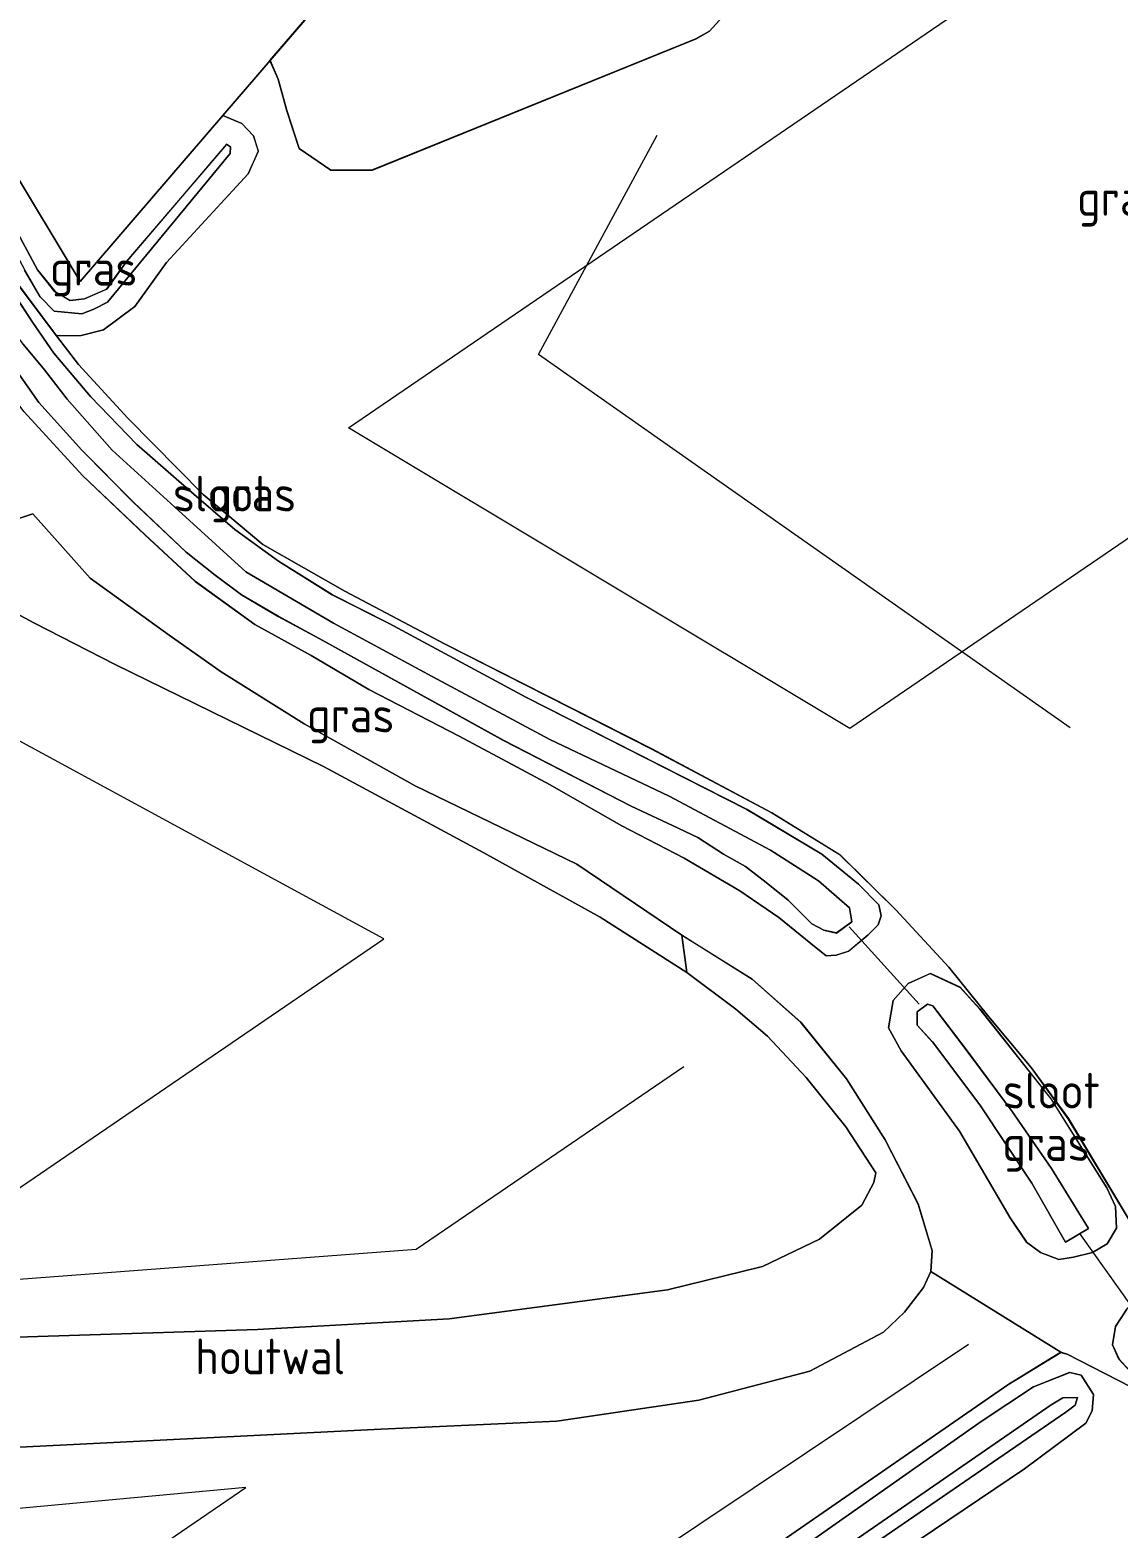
# Model space of a CAD drawing. Extents: x 253736 to 255979, y 477184 to 479215.
# Drawn here: x 254877.6 to 254953.8, y 478113.7 to 478218.6 of the extents above; entities that cross this region are included whole.
import ezdxf
from ezdxf.enums import TextEntityAlignment as Align

# ---------------------------------------------------------------- set-up
doc = ezdxf.new("R2010")
doc.units = 0
for name, color, linetype, lineweight in [('af-bs-doorgang', 8, 'Continuous', 18), ('af-bs-rasterhekwerk', 8, 'hekwerk', 18), ('bp-b5-bomenstruiken', 8, 'Continuous', 18), ('bp-b5-grasland', 8, 'Continuous', 18), ('bp-b5-houtwal', 8, 'houtwal', 18), ('bp-bs-bomenrij', 8, 'laanbep', 18), ('gw-bs-insteekwatergang', 8, 'Continuous', 18), ('gw-bs-kruinlijn', 8, 'Continuous', 18), ('gw-bs-teenlijn', 8, 'Continuous', 18), ('og-b5-grond_ingericht', 8, 'Continuous', 18), ('og-b5-water', 8, 'Continuous', 18), ('og-bs-hoogtelijn', 8, 'Continuous', 18), ('og-bs-terreinafscheiding', 8, 'Continuous', 18), ('wh-bs-duiker', 8, 'duiker', 18), ('wh-bs-waterlijn', 8, 'Continuous', 18)]:
    doc.layers.add(name, color=color, linetype=linetype, lineweight=lineweight)
doc.styles.add('rtw_iso', font='isocp.shx')
doc.linetypes.add('duiker', pattern='A,0,-2,[15,RTW.shx,S=1,R=0,X=0,Y=0],-2', length=4)
doc.linetypes.add('hekwerk', pattern='A,7,-1.5,[1,RTW.shx,S=0.75,R=0,X=0,Y=0],-1.5', length=10)
doc.linetypes.add('houtwal', pattern='A,8,-1,[1,RTW.shx,S=0.75,R=45,X=0,Y=0],-1,8,-1,[4,RTW.shx,S=0.75,R=0,X=0,Y=0],-1', length=20)
doc.linetypes.add('laanbep', pattern='A,20,-1,[4,RTW.shx,S=0.75,R=0,X=0,Y=0],-1', length=22)

# ---------------------------------------------------------------- blocks, each defined once
blk = doc.blocks.new('RW1 Buren totaal_ACAD_1_FMEBLOCK106')
at = {"layer": 'bp-b5-grasland'}
for points in [[(6.3, -9.52, 24.02), (4.97, -9.84, 23.93), (3.96, -10.02, 23.92), (2.66, -9.52, 23.91), (1.69, -8.79, 23.93), (0.53, -7.09, 23.94), (-3.01, -1.03, 23.89), (-7.08, 4.6, 23.81), (-7.98, 6.2, 23.87), (-7.65, 8.13, 23.89), (-6.59, 9.32, 23.88), (-5.05, 10.02, 23.83), (-2.95, 9.04, 23.81), (-1.57, 7.51, 23.81), (3.4, 1.24, 23.92), (7.3, -4.99, 23.95), (7.92, -6.29, 23.98), (7.98, -7.82, 24.03), (7.33, -8.92, 24.04)], [(6.02, -7.83, 22.22), (3.43, -3.64, 22.1), (0.67, 0.35, 22.09), (-2.6, 4.77, 22.09), (-4.87, 7.74, 22.09), (-5.25, 7.86, 22.09), (-5.97, 7.33, 22.09), (-5.96, 6.39, 22.09), (-4.91, 5.22, 22.09), (-1.59, 0.82, 22.09), (2.06, -4.66, 22.09), (4.42, -8.8, 22.09)]]:
    blk.add_polyline3d(points, close=True, dxfattribs=at)
blk = doc.blocks.new('dtbattr-r')
at = {"style": 'rtw_iso'}
blk.add_attdef('TAG', text='', height=2.5, dxfattribs=at).set_placement((0, 0), align=Align.MIDDLE_CENTER)
blk = doc.blocks.new('RW1 Buren totaal_ACAD_1_FMEBLOCK129')
at = {"layer": 'bp-b5-grasland'}
for points in [[(35.36, -28.89, 23.85), (34, -30.03, 23.85), (33.13, -30.3, 23.83), (32.42, -30.35, 23.75), (31.35, -29.5, 23.72), (29.12, -27.67, 23.67), (26.38, -25.81, 23.66), (22.49, -23.51, 23.51), (18.07, -21.23, 23.45), (13.1, -18.39, 23.43), (6.73, -14.98, 23.44), (0.39, -11.71, 23.48), (-3.63, -9.34, 23.42), (-7.59, -7.17, 23.31), (-11.75, -4.14, 23.25), (-15.27, -0.88, 23.24), (-19.64, 3.25, 23.2), (-23.76, 7.76, 23.2), (-27.62, 12.89, 23.12), (-31.27, 19.63, 23.12), (-33.57, 23.47, 23.12), (-34.54, 24.9, 23.11), (-35.68, 26.62, 23.12), (-36.28, 27.91, 23.12), (-36.19, 29.15, 23.12), (-35.38, 29.99, 23.09), (-33.71, 30.35, 23.11), (-32.4, 29.54, 23.18), (-30.17, 26.07, 23.2), (-27.55, 21.28, 23.27), (-25.1, 17, 23.28), (-23.15, 14.01, 23.28), (-21.66, 11.83, 23.28), (-19.09, 8.8, 23.28), (-15.85, 5.44, 23.31), (-12.18, 2.24, 23.32), (-8.99, -0.51, 23.34), (-5.93, -2.72, 23.33), (-2.16, -5.09, 23.32), (1.82, -7.08, 23.29), (11.4, -12.25, 23.33), (26.88, -20.12, 23.47), (32.12, -23.24, 23.51), (34.68, -25.33, 23.56), (36.11, -26.79, 23.68), (36.28, -27.55, 23.7), (36.07, -28.19, 23.82)], [(34.21, -27.98, 22.12), (34.05, -27, 22.11), (31.89, -25.1, 22.11), (28.52, -22.97, 22.1), (21.42, -19.18, 22.06), (13.08, -15.21, 22.04), (4.83, -10.8, 22.03), (-2.08, -7.07, 22.02), (-8.22, -3.48, 22), (-13.47, 1.32, 22.03), (-17.57, 5.04, 22.03), (-20.73, 8.61, 22.05), (-22.32, 10.66, 22.05), (-23.81, 12.46, 22.05), (-26.29, 15.89, 22.05), (-28.07, 18.55, 22.05), (-29.93, 22.72, 22.05), (-31.82, 26.81, 22.06), (-34.84, 28.75, 22.05), (-35.33, 27.68, 22.05), (-34.32, 26.75, 22.06), (-33.28, 25.29, 22.06), (-31.92, 22.97, 22.06), (-29, 17.65, 22.04), (-26.02, 13.08, 22.01), (-22.7, 8.37, 22.01), (-19.71, 5.04, 22.02), (-16.09, 1.4, 22.03), (-12.4, -2.09, 22.02), (-10.36, -3.71, 22.01), (-8.53, -5.08, 22), (-5.95, -6.59, 21.98), (-3.07, -8.14, 21.97), (9.84, -15.28, 21.97), (18.76, -19.88, 21.97), (21.67, -21.23, 22.01), (23.43, -22.07, 22.01), (25.23, -23.25, 22.03), (26.77, -24.1, 22.05), (28.23, -25.22, 22.07), (29.76, -26.46, 22.06), (31.42, -28.12, 22.06), (32.26, -28.56, 22.06), (33.14, -28.76, 22.06)]]:
    blk.add_polyline3d(points, close=True, dxfattribs=at)
blk = doc.blocks.new('RW1 Buren totaal_ACAD_1_FMEBLOCK154')
at = {"layer": 'bp-b5-bomenstruiken'}
for points in [[(67.65, -40.63, 23.85), (64.53, -42.87, 23.67), (67.66, -47.19, 23.73), (65.86, -46.21, 23.59), (64.3, -45.86, 23.67), (62.39, -45.92, 23.69), (61.78, -46.18, 23.54), (60.32, -47.01, 23.49), (45.28, -26.34, 23.6), (26.74, -0.75, 23.59), (6.11, 28.78, 23.56), (-1.08, 39.26, 23.39), (-9.19, 40.3, 23.39), (-15.49, 27.47, 23.49), (-21.31, 12.59, 23.43), (-34, -10.29, 23.15), (-36.88, -13.5, 23.19), (-37.83, -14.02, 23.21), (-60.49, -23.21, 23.4), (-63.39, -23.22, 23.32), (-65.61, -21.71, 23.32), (-66.49, -19.06, 23.35), (-67.09, -16.85, 23.46), (-67.66, -15.55, 23.47), (-40.03, 16.58, 23.69), (-46.74, 26.58, 23.74), (-38.01, 31.05, 23.68), (-38.58, 29.4, 23.8), (-38.55, 28.13, 23.83), (-37.53, 26.84, 23.89), (-35.21, 26.67, 23.91), (-34.02, 27.14, 23.93), (-32.63, 28.18, 24.01), (-26.02, 33.02, 23.94), (-18.6, 37.93, 23.83), (-12.95, 41.39, 23.69), (-9.84, 42.53, 23.69), (-5.95, 42.52, 23.69), (2.26, 41.89, 23.7), (4.77, 42.98, 23.69), (5.73, 44.09, 23.68), (6.06, 45.19, 23.68), (5.74, 46.19, 23.69), (5.55, 47.19, 23.67), (18.77, 28.59, 23.57), (18.93, 26.94, 23.57), (20.33, 26.33, 23.57), (33.57, 7.48, 23.67), (33.48, 6.08, 23.68), (34.9, 5.64, 23.68), (47.98, -12.74, 23.84), (48.11, -14.15, 23.84), (49.27, -14.6, 23.84), (62.5, -33.31, 23.83), (62.41, -34.93, 23.82), (63.88, -35.12, 23.82)], [(-34.32, 5.08, 23.34), (-38.54, 2.42, 23.34), (-35.53, -2.11, 23.34), (-31.33, 0.55, 23.34)]]:
    blk.add_polyline3d(points, close=True, dxfattribs=at)
blk = doc.blocks.new('RW1 Buren totaal_ACAD_1_FMEBLOCK158')
at = {"layer": 'bp-b5-grasland'}
for points in [[(22.78, 23.55, 23.99), (21.89, 23.44, 23.99), (19.49, 24.13, 24.04), (15.36, 22.08, 24.08), (10.79, 19.33, 24.17), (7.2, 17.4, 24.17), (6.11, 16.28, 24.19), (11, 10.07, 24.14), (18.18, 14.65, 24.01), (23.67, 16.81, 23.92), (26.17, 16.4, 23.9), (27.31, 14.02, 23.85), (28.77, 11.66, 23.74), (27.59, 8.64, 23.7), (21.65, 4.41, 23.68), (17.46, 1.37, 23.79), (14.52, 0.2, 23.87), (11.44, 2.81, 23.83), (10.28, 5.12, 23.98), (-23.47, -20.04, 23.67), (-15.72, -28.87, 23.66), (-5.45, -45.94, 23.67), (4.54, -34.31, 23.67), (5.88, -34.88, 23.41), (6.7, -35.74, 23.39), (7.03, -36.82, 23.37), (6.32, -38.4, 23.35), (0.6, -44.61, 23.31), (-1.61, -47.69, 23.24), (-3.82, -49.33, 23.22), (-5.37, -49.71, 23.23), (-7.1, -49.74, 23.34), (-10.27, -45.51, 23.4), (-12.97, -40.92, 23.42), (-15.41, -36.63, 23.41), (-17.44, -33.06, 23.32), (-28.77, -19.53, 23.51), (6.81, 7.03, 23.9), (-14.01, 41.47, 24.24), (-1.88, 49.74, 26.7), (-3.48, 46.49, 26.71), (-3.47, 42.61, 26.85), (-2.66, 38.05, 26.71), (-1.66, 32.42, 26.04), (-0.37, 29.21, 25.94), (2.53, 22.84, 25.94), (3.86, 20.27, 25.76), (5.51, 19.48, 25.6), (11.49, 22.2, 25.63), (18.98, 26.34, 25.11)], [(10.87, 7.24, 24.66), (11.34, 8.64, 24.67), (10.13, 8.94, 24.67), (4.52, 16.68, 24.73), (2.58, 18.07, 24.77), (5.65, 11.51, 24.81), (7.74, 8.57, 24.8), (7.65, 7.26, 24.81), (6.83, 6.2, 24.81), (-17.84, -12.87, 24.46), (-25.35, -18.68, 24.32), (-26.44, -20.24, 24.23), (-19.88, -27.59, 24.14), (-18.09, -29.73, 24.16), (-16.24, -32.29, 24.18), (-12.61, -39.04, 24.17), (-9.33, -45.15, 24.09), (-8.24, -47, 24.08), (-7.26, -48.01, 24.04), (-5.34, -48.21, 24.08), (-4.48, -47.87, 24.13), (-3.53, -47.38, 24.19), (5.05, -36.97, 24.32), (5.09, -36.51, 24.33), (4.81, -36.33, 24.34), (-2.17, -44.51, 24.25), (-3.59, -46.47, 24.21), (-5.14, -47.14, 24.2), (-6.16, -47.27, 24.14), (-7.21, -46.65, 24.13), (-8.44, -45.12, 24.14), (-16.74, -29.67, 24.14), (-24.97, -20.27, 24.33), (-24.23, -18.71, 24.36), (7.56, 5.32, 24.82), (10.04, 7.17, 24.76)], [(23.06, 14.46, 25.59), (18.87, 12.05, 25.68), (15.92, 9.71, 25.73), (13.71, 7.64, 25.8), (13.65, 6.16, 25.84), (15.58, 4.34, 25.84), (18.54, 6.5, 25.76), (24.47, 10.29, 25.54), (25.82, 11.56, 25.6), (25.44, 13.47, 25.63), (24.16, 14.64, 25.59)]]:
    blk.add_polyline3d(points, close=True, dxfattribs=at)
blk = doc.blocks.new('RW1 Buren totaal_ACAD_1_FMEBLOCK163')
at = {"layer": 'bp-b5-grasland'}
blk.add_polyline3d([(-4.6, -38.48, 24.02), (-33, -57.19, 24.02), (-58.74, -75.01, 24), (-82.77, -91.53, 23.99), (-90.63, -96.91, 24), (-91.27, -96.91, 24), (-91.72, -97, 24), (-92.48, -96.54, 24.02), (-93.66, -95.26, 24.08), (-94.1, -94.26, 24.06), (-93.9, -92.98, 24.04), (-93.1, -91.75, 23.97), (-92.13, -90.84, 23.88), (-91, -90.03, 23.85), (-76.41, -80.51, 23.6), (-48.54, -61.62, 23.43), (-24.8, -45.64, 23.49), (0.28, -29.65, 23.53)], dxfattribs=at)
blk = doc.blocks.new('RW1 Buren totaal_ACAD_1_FMEBLOCK164')
at = {"layer": 'bp-b5-grasland'}
for points in [[(-122.99, -19.43, 23.4), (-119.82, -23.67, 23.34), (-118.29, -25.68, 23.27), (-114.84, -29.42, 23.26), (-109.55, -34.78, 23.32), (-105.37, -38.27, 23.35), (-99.64, -41.55, 23.33), (-92.66, -45.22, 23.29), (-78.19, -52.57, 23.38), (-69.74, -57.05, 23.56), (-64.96, -60, 23.6), (-61.06, -63.85, 23.73), (-57.35, -67.86, 23.82), (-54.54, -71.34, 23.83), (-51.57, -74.9, 23.91), (-48.97, -78.47, 23.97), (-44.15, -86.49, 24.06), (-22.27, -71.73, 23.64), (30.44, -36.04, 23.73), (27.31, -31.71, 23.67), (30.43, -29.47, 23.85), (31.38, -29.38, 23.86), (50.88, -16.22, 23.87)], [(56.21, -32.12, 24.15), (33.76, -46.17, 24.16), (8.75, -62.59, 24.02), (-18.86, -81.58, 24.06), (-42.81, -98.15, 24.18), (-49.06, -94.95, 24.19), (-49.5, -94.83, 24.18), (-58.59, -89.17, 23.96), (-58.51, -87.71, 23.96), (-59.48, -84.45, 23.97), (-61.79, -79.95, 23.97), (-64.51, -75.69, 23.99), (-67.71, -71.73, 23.98), (-71.1, -68.7, 23.93), (-75, -66.27, 23.89), (-76.03, -65.63, 23.86), (-83.4, -60.65, 23.82), (-94.7, -55.17, 23.73), (-102.48, -50.84, 23.69), (-108.29, -47.2, 23.58), (-111.93, -44.63, 23.56), (-117.46, -40.63, 23.38), (-121.49, -36.12, 23.37), (-123.39, -36.77, 23.58)], [(48.52, -29.7, 23.53), (23.43, -45.68, 23.49), (-0.31, -61.66, 23.43), (-28.18, -80.56, 23.6), (-42.77, -90.08, 23.85), (-43.9, -90.88, 23.88), (-44.87, -91.8, 23.97), (-45.67, -93.03, 24.04), (-45.87, -94.31, 24.06), (-45.42, -95.3, 24.08), (-44.24, -96.59, 24.02), (-43.49, -97.05, 24), (-43.04, -96.95, 24), (-42.4, -96.96, 24), (-34.54, -91.58, 23.99), (-10.51, -75.06, 24), (15.23, -57.23, 24.02), (43.63, -38.53, 24.02)], [(-122.11, -28.96, 23.2), (-117.99, -33.46, 23.2), (-113.63, -37.6, 23.24), (-110.11, -40.86, 23.25), (-105.94, -43.88, 23.31), (-101.98, -46.05, 23.42), (-97.96, -48.42, 23.48), (-91.63, -51.69, 23.44), (-85.25, -55.1, 23.43), (-80.28, -57.94, 23.45), (-75.87, -60.23, 23.51), (-71.97, -62.52, 23.66), (-69.24, -64.39, 23.67), (-67.01, -66.21, 23.72), (-65.94, -67.06, 23.75), (-65.23, -67.02, 23.83), (-64.36, -66.75, 23.85), (-63, -65.6, 23.85), (-62.28, -64.9, 23.82), (-62.08, -64.27, 23.7), (-62.24, -63.5, 23.68), (-63.67, -62.05, 23.56), (-66.23, -59.95, 23.51), (-71.47, -56.84, 23.47), (-86.96, -48.96, 23.33), (-96.54, -43.8, 23.29), (-100.51, -41.8, 23.32), (-104.28, -39.43, 23.33), (-107.34, -37.22, 23.34), (-110.54, -34.48, 23.32), (-114.2, -31.27, 23.31), (-117.45, -27.92, 23.28), (-120.01, -24.88, 23.28), (-121.5, -22.71, 23.28), (-123.46, -19.72, 23.28)]]:
    blk.add_polyline3d(points, dxfattribs=at)
blk.add_polyline3d([(-47.29, -87.84, 24.02), (-46.25, -87.24, 24.04), (-45.6, -86.14, 24.03), (-45.66, -84.61, 23.98), (-46.28, -83.31, 23.95), (-50.18, -77.08, 23.92), (-55.16, -70.81, 23.81), (-56.54, -69.28, 23.81), (-58.63, -68.3, 23.83), (-60.18, -69, 23.88), (-61.24, -70.19, 23.89), (-61.57, -72.12, 23.87), (-60.67, -73.72, 23.81), (-56.6, -79.35, 23.89), (-53.06, -85.41, 23.94), (-51.89, -87.11, 23.93), (-50.92, -87.84, 23.91), (-49.63, -88.34, 23.92), (-48.62, -88.16, 23.93)], close=True, dxfattribs=at)
blk = doc.blocks.new('RW1 Buren totaal_ACAD_1_FMEBLOCK187')
at = {"layer": 'bp-b5-grasland'}
for points in [[(-119.67, -136.76, 24), (-79.63, -109.77, 24.05), (-75.34, -106.58, 24.06), (-74.9, -105.71, 24.06), (-74.81, -104.56, 24.07), (-75.67, -103.22, 24.15), (-76.47, -103.03, 24.15), (-79, -104.04, 24.11), (-82.67, -106.46, 24.07), (-108.26, -124.45, 23.99)], [(-116.49, -128.55, 24.13), (-80.81, -103.9, 24.09), (-77.09, -101.62, 24.18), (-76.65, -101.74, 24.19), (-70.4, -104.94, 24.18), (-46.45, -88.36, 24.06), (-18.84, -69.38, 24.02), (6.16, -52.95, 24.16), (28.62, -38.91, 24.15)]]:
    blk.add_polyline3d(points, dxfattribs=at)
blk = doc.blocks.new('Deel_d28hz')
at = {"layer": 'af-bs-doorgang'}
blk.add_polyline3d([(254941.916, 478152.943, 23.821), (254938.202, 478156.955, 23.731)], dxfattribs=at)
at = {"layer": 'af-bs-rasterhekwerk'}
for points in [[(254950.206, 478125.858, 24.193), (254956.451, 478122.659, 24.178), (254980.403, 478139.231, 24.064), (255008.017, 478158.218, 24.022), (255033.018, 478174.641, 24.163), (255055.477, 478188.681, 24.154), (255085.249, 478207.954, 24.238), (255140.903, 478244.268, 24.376), (255142.363, 478246.976, 24.424), (255141.908, 478252.974, 24.712), (255128.593, 478270.682, 24.919), (255123.934, 478276.183, 24.913), (255096.096, 478308.116, 24.838), (255089.75, 478317.925, 24.895), (255086.247, 478318.953, 24.886), (255081.714, 478315.117, 24.511), (255078.569, 478314.619, 24.457), (255062.466, 478331.506, 24.367), (255058.675, 478336.024, 24.433), (255045.958, 478352.932, 24.436), (255029.876, 478374.598, 24.535), (255032.83, 478376.709, 24.613), (255023.719, 478388.803, 24.763)], [(254922.013, 478248.542, 23.692), (254894.39, 478216.415, 23.47), (254891.083, 478212.569, 23.665), (254881.087, 478200.944, 23.665), (254870.824, 478218.01, 23.662), (254863.065, 478226.839, 23.671), (254896.817, 478252.006, 23.983)], [(254938.202, 478156.955, 23.731), (254934.298, 478160.809, 23.596), (254929.523, 478163.757, 23.563), (254921.074, 478168.239, 23.383), (254906.602, 478175.584, 23.293), (254899.623, 478179.26, 23.335), (254893.89, 478182.541, 23.35), (254889.712, 478186.024, 23.317), (254884.421, 478191.385, 23.263), (254880.975, 478195.128, 23.275), (254879.439, 478197.138, 23.341), (254876.272, 478201.376, 23.401), (254873.565, 478205.958, 23.422), (254871.129, 478210.248, 23.407), (254869.103, 478213.822, 23.317)], [(254941.916, 478152.943, 23.821), (254944.725, 478149.467, 23.83), (254947.691, 478145.907, 23.905), (254950.291, 478142.334, 23.974), (254955.117, 478134.321, 24.055), (254976.991, 478149.081, 23.638), (255029.702, 478184.771, 23.725)], [(254937.347, 478127.384, 23.962), (254938.814, 478128.779, 23.962), (254940.153, 478130.505, 23.965), (254940.671, 478131.636, 23.962)], [(254841.484, 478116.288, 23.914), (254865.619, 478118.775, 24.022), (254902.15, 478120.602, 23.923), (254914.471, 478121.161, 23.911), (254924.405, 478122.635, 23.899), (254932.179, 478124.663, 23.884), (254937.347, 478127.384, 23.962)], [(254910.37, 478099.043, 24.133), (254946.049, 478123.698, 24.088), (254949.766, 478125.98, 24.178), (254950.206, 478125.858, 24.193)]]:
    blk.add_polyline3d(points, dxfattribs=at)
at = {"layer": 'bp-b5-grasland'}
for points in [[(254955.117, 478134.321, 24.055), (254950.291, 478142.334, 23.974), (254947.691, 478145.907, 23.905), (254944.725, 478149.467, 23.83), (254941.916, 478152.943, 23.821), (254938.202, 478156.955, 23.731), (254934.298, 478160.809, 23.596), (254929.523, 478163.757, 23.563), (254921.074, 478168.239, 23.383), (254906.602, 478175.584, 23.293), (254899.623, 478179.26, 23.335), (254893.89, 478182.541, 23.35), (254889.712, 478186.024, 23.317), (254884.421, 478191.385, 23.263), (254880.975, 478195.128, 23.275), (254879.439, 478197.138, 23.341), (254881.173, 478197.169, 23.233), (254882.722, 478197.55, 23.218), (254884.931, 478199.192, 23.236), (254887.136, 478202.269, 23.314), (254892.858, 478208.481, 23.347), (254893.572, 478210.06, 23.371), (254893.235, 478211.145, 23.386), (254892.42, 478212.002, 23.41), (254891.083, 478212.569, 23.665), (254894.39, 478216.415, 23.47), (254894.96, 478215.115, 23.458), (254895.56, 478212.906, 23.347), (254896.44, 478210.248, 23.323), (254898.654, 478208.738, 23.32), (254901.558, 478208.749, 23.404), (254924.22, 478217.94, 23.206), (254925.17, 478218.463, 23.191), (254928.048, 478221.675, 23.152)], [(254869.794, 478217.213, 24.142), (254878.101, 478201.759, 24.139), (254879.331, 478200.234, 24.13), (254880.382, 478199.615, 24.139), (254881.398, 478199.742, 24.205), (254882.947, 478200.416, 24.211), (254884.364, 478202.376, 24.25), (254891.354, 478210.547, 24.337), (254891.632, 478210.369, 24.334), (254891.593, 478209.913, 24.322), (254883.012, 478199.499, 24.187), (254882.06, 478199.01, 24.13), (254881.202, 478198.675, 24.085), (254879.28, 478198.87, 24.037), (254878.3, 478199.882, 24.076), (254877.204, 478201.735, 24.094)]]:
    blk.add_polyline3d(points, dxfattribs=at)
for points in [[(254923.229, 478155.176, 23.86), (254923.574, 478152.578, 25.144), (254917.505, 478156.447, 25.003), (254909.351, 478160.949, 24.793), (254898.144, 478167.001, 24.613), (254883.538, 478174.129, 24.421), (254877.841, 478177.05, 24.295), (254875.294, 478178.398, 24.178), (254873.979, 478180.276, 24.133), (254873.998, 478181.983, 23.941), (254874.558, 478183.121, 23.77), (254875.87, 478184.04, 23.581), (254877.771, 478184.687, 23.368), (254881.802, 478180.174, 23.38), (254887.334, 478176.177, 23.557), (254890.969, 478173.608, 23.578), (254896.781, 478169.966, 23.686), (254904.559, 478165.636, 23.731), (254915.864, 478160.153, 23.821)], [(254873.956, 478068.723, 23.71), (254873.423, 478069.503, 22.789), (254910.051, 478094.288, 22.789), (254950.107, 478121.779, 22.861), (254950.778, 478122.281, 22.861), (254950.933, 478122.807, 22.861), (254949.895, 478122.799, 22.861), (254949.091, 478122.29, 22.861), (254912.369, 478096.961, 22.861), (254872.906, 478070.261, 22.789), (254872.164, 478071.348, 23.812), (254880.004, 478077.029, 24.061), (254918.598, 478103.15, 23.989), (254944.187, 478121.135, 24.073), (254947.854, 478123.557, 24.112), (254950.389, 478124.569, 24.148), (254951.181, 478124.38, 24.145), (254952.048, 478123.033, 24.07), (254951.954, 478121.889, 24.061), (254951.515, 478121.014, 24.058), (254947.225, 478117.827, 24.052), (254907.184, 478090.833, 24.004)]]:
    blk.add_polyline3d(points, close=True, dxfattribs=at)
at = {"layer": 'bp-b5-houtwal'}
blk.add_polyline3d([(254874.442, 478126.963, 25.39), (254893.517, 478127.573, 25.372), (254906.926, 478128.31, 25.159), (254922.233, 478130.358, 25.24), (254928.868, 478131.979, 25.147), (254932.878, 478133.895, 24.991), (254935.837, 478136.275, 24.949), (254936.676, 478137.855, 24.859), (254936.821, 478138.544, 24.865), (254934.721, 478141.756, 25.042), (254931.922, 478145.218, 25.096), (254929.226, 478148.103, 25.156), (254927.014, 478150.004, 25.192), (254923.574, 478152.578, 25.144), (254923.229, 478155.176, 23.86), (254924.262, 478154.541, 23.887), (254928.159, 478152.105, 23.929), (254931.548, 478149.079, 23.983), (254934.755, 478145.119, 23.986), (254937.476, 478140.86, 23.968), (254939.783, 478136.361, 23.968), (254940.752, 478133.092, 23.962), (254940.671, 478131.636, 23.962), (254940.153, 478130.505, 23.965), (254938.814, 478128.779, 23.962), (254937.347, 478127.384, 23.962), (254932.179, 478124.663, 23.884), (254924.405, 478122.635, 23.899), (254914.471, 478121.161, 23.911), (254902.15, 478120.602, 23.923), (254865.619, 478118.775, 24.022)], dxfattribs=at)
at = {"layer": 'bp-bs-bomenrij'}
blk.add_polyline3d([(254950.417, 478169.708, 23.71), (254913.181, 478195.839, 23.362), (254921.492, 478211.189, 23.212)], dxfattribs=at)
at = {"layer": 'gw-bs-insteekwatergang'}
for points in [[(255047.78, 478191.109, 23.527), (255022.692, 478175.122, 23.485), (254998.951, 478159.142, 23.434), (254971.081, 478140.246, 23.596), (254956.493, 478130.728, 23.851), (254955.362, 478129.922, 23.878), (254954.396, 478129.011, 23.974), (254953.598, 478127.775, 24.037), (254953.396, 478126.499, 24.064), (254953.838, 478125.503, 24.082), (254955.019, 478124.218, 24.016), (254955.778, 478123.755, 24.001), (254956.224, 478123.852, 24.001), (254956.863, 478123.847, 24.004)], [(254936.266, 478155.207, 23.854), (254936.983, 478155.903, 23.818), (254937.186, 478156.539, 23.704), (254937.023, 478157.303, 23.677), (254935.594, 478158.761, 23.563), (254933.034, 478160.853, 23.515), (254927.794, 478163.97, 23.467), (254912.305, 478171.842, 23.329), (254902.725, 478177.01, 23.29), (254898.749, 478179.006, 23.323), (254894.982, 478181.374, 23.332), (254891.922, 478183.583, 23.338), (254888.725, 478186.329, 23.317), (254885.059, 478189.533, 23.314), (254881.816, 478192.891, 23.284), (254879.248, 478195.926, 23.281), (254877.761, 478198.1, 23.281), (254875.808, 478201.089, 23.278)], [(254877.151, 478191.849, 23.197), (254881.271, 478187.342, 23.2), (254885.637, 478183.211, 23.239), (254889.156, 478179.947, 23.248), (254893.322, 478176.925, 23.314), (254897.28, 478174.752, 23.425), (254901.304, 478172.385, 23.479), (254907.636, 478169.112, 23.443), (254914.014, 478165.707, 23.434), (254918.983, 478162.866, 23.452), (254923.396, 478160.579, 23.512), (254927.294, 478158.282, 23.656), (254930.026, 478156.421, 23.671), (254932.255, 478154.594, 23.716), (254933.325, 478153.744, 23.746), (254934.037, 478153.79, 23.827), (254934.906, 478154.061, 23.854), (254936.266, 478155.207, 23.854)], [(254951.973, 478132.967, 24.016), (254953.012, 478133.562, 24.037), (254953.66, 478134.662, 24.034), (254953.601, 478136.201, 23.983), (254952.982, 478137.501, 23.947), (254949.079, 478143.725, 23.917), (254944.103, 478149.998, 23.809), (254942.725, 478151.53, 23.809), (254940.628, 478152.506, 23.827), (254939.086, 478151.802, 23.881), (254938.023, 478150.613, 23.887), (254937.694, 478148.684, 23.866), (254938.594, 478147.083, 23.812), (254942.663, 478141.455, 23.893), (254946.207, 478135.393, 23.941), (254947.369, 478133.701, 23.926), (254948.34, 478132.962, 23.914), (254949.635, 478132.466, 23.92), (254950.644, 478132.647, 23.932), (254951.973, 478132.967, 24.016)], [(254873.956, 478068.723, 23.71), (254907.184, 478090.833, 24.004), (254947.225, 478117.827, 24.052), (254951.515, 478121.014, 24.058), (254951.954, 478121.889, 24.061), (254952.048, 478123.033, 24.07), (254951.181, 478124.38, 24.145), (254950.389, 478124.569, 24.148), (254947.854, 478123.557, 24.112), (254944.187, 478121.135, 24.073), (254918.598, 478103.15, 23.989), (254880.004, 478077.029, 24.061), (254872.164, 478071.348, 23.812)]]:
    blk.add_polyline3d(points, dxfattribs=at)
at = {"layer": 'gw-bs-kruinlijn'}
for points in [[(254869.794, 478217.213, 24.142), (254878.101, 478201.759, 24.139), (254879.331, 478200.234, 24.13), (254880.382, 478199.615, 24.139), (254881.398, 478199.742, 24.205), (254882.947, 478200.416, 24.211), (254884.364, 478202.376, 24.25), (254891.354, 478210.547, 24.337), (254891.632, 478210.369, 24.334), (254891.593, 478209.913, 24.322), (254883.012, 478199.499, 24.187), (254882.06, 478199.01, 24.13), (254881.202, 478198.675, 24.085), (254879.28, 478198.87, 24.037), (254878.3, 478199.882, 24.076), (254877.204, 478201.735, 24.094)], [(254877.771, 478184.687, 23.368), (254875.87, 478184.04, 23.581)], [(254875.294, 478178.398, 24.178), (254877.841, 478177.05, 24.295), (254883.538, 478174.129, 24.421), (254898.144, 478167.001, 24.613), (254909.351, 478160.949, 24.793), (254917.505, 478156.447, 25.003), (254923.574, 478152.578, 25.144), (254927.014, 478150.004, 25.192), (254929.226, 478148.103, 25.156), (254931.922, 478145.218, 25.096), (254934.721, 478141.756, 25.042), (254936.821, 478138.544, 24.865), (254936.676, 478137.855, 24.859), (254935.837, 478136.275, 24.949), (254932.878, 478133.895, 24.991), (254928.868, 478131.979, 25.147), (254922.233, 478130.358, 25.24), (254906.926, 478128.31, 25.159), (254893.517, 478127.573, 25.372), (254874.442, 478126.963, 25.39)]]:
    blk.add_polyline3d(points, dxfattribs=at)
at = {"layer": 'gw-bs-teenlijn'}
for points in [[(254879.439, 478197.138, 23.341), (254881.173, 478197.169, 23.233), (254882.722, 478197.55, 23.218), (254884.931, 478199.192, 23.236), (254887.136, 478202.269, 23.314), (254892.858, 478208.481, 23.347), (254893.572, 478210.06, 23.371), (254893.235, 478211.145, 23.386), (254892.42, 478212.002, 23.41), (254891.083, 478212.569, 23.665)], [(254923.229, 478155.176, 23.86), (254915.864, 478160.153, 23.821), (254904.559, 478165.636, 23.731), (254896.781, 478169.966, 23.686), (254890.969, 478173.608, 23.578), (254887.334, 478176.177, 23.557), (254881.802, 478180.174, 23.38), (254877.771, 478184.687, 23.368)]]:
    blk.add_polyline3d(points, dxfattribs=at)
at = {"layer": 'og-b5-grond_ingericht'}
for points in [[(254922.013, 478248.542, 23.692), (254894.39, 478216.415, 23.47), (254891.083, 478212.569, 23.665), (254881.087, 478200.944, 23.665), (254870.824, 478218.01, 23.662), (254863.065, 478226.839, 23.671), (254896.817, 478252.006, 23.983), (254897.974, 478249.696, 23.827), (254901.063, 478247.086, 23.869), (254903.997, 478248.251, 23.791), (254908.19, 478251.287, 23.677), (254914.13, 478255.521, 23.704), (254915.305, 478258.546, 23.74)], [(254949.766, 478125.98, 24.178), (254946.049, 478123.698, 24.088), (254910.37, 478099.043, 24.133), (254879.638, 478092.452, 24.166), (254860.155, 478088.939, 24.265), (254841.484, 478116.288, 23.914), (254865.619, 478118.775, 24.022), (254902.15, 478120.602, 23.923), (254914.471, 478121.161, 23.911), (254924.405, 478122.635, 23.899), (254932.179, 478124.663, 23.884), (254937.347, 478127.384, 23.962), (254938.814, 478128.779, 23.962), (254940.153, 478130.505, 23.965), (254940.671, 478131.636, 23.962)]]:
    blk.add_polyline3d(points, close=True, dxfattribs=at)
blk.add_polyline3d([(254875.294, 478178.398, 24.178), (254877.841, 478177.05, 24.295), (254883.538, 478174.129, 24.421), (254898.144, 478167.001, 24.613), (254909.351, 478160.949, 24.793), (254917.505, 478156.447, 25.003), (254923.574, 478152.578, 25.144), (254927.014, 478150.004, 25.192), (254929.226, 478148.103, 25.156), (254931.922, 478145.218, 25.096), (254934.721, 478141.756, 25.042), (254936.821, 478138.544, 24.865), (254936.676, 478137.855, 24.859), (254935.837, 478136.275, 24.949), (254932.878, 478133.895, 24.991), (254928.868, 478131.979, 25.147), (254922.233, 478130.358, 25.24), (254906.926, 478128.31, 25.159), (254893.517, 478127.573, 25.372), (254874.442, 478126.963, 25.39)], dxfattribs=at)
at = {"layer": 'og-b5-water'}
blk.add_polyline3d([(254877.099, 478196.555, 22.048), (254878.592, 478194.756, 22.051), (254880.177, 478192.703, 22.051), (254883.335, 478189.136, 22.033), (254887.436, 478185.408, 22.027), (254892.685, 478180.612, 22.003), (254898.828, 478177.027, 22.024), (254905.738, 478173.289, 22.027), (254913.989, 478168.881, 22.036), (254922.33, 478164.917, 22.063), (254929.426, 478161.122, 22.102), (254932.797, 478158.988, 22.108), (254934.958, 478157.093, 22.111), (254935.12, 478156.117, 22.123), (254934.053, 478155.336, 22.057), (254933.174, 478155.535, 22.06), (254932.334, 478155.973, 22.06), (254930.67, 478157.63, 22.063), (254929.143, 478158.876, 22.069), (254927.675, 478159.992, 22.051), (254926.138, 478160.843, 22.03), (254924.341, 478162.017, 22.006), (254922.583, 478162.866, 22.009), (254919.674, 478164.212, 21.973), (254910.751, 478168.808, 21.967), (254897.837, 478175.955, 21.967), (254894.956, 478177.505, 21.982), (254892.38, 478179.015, 21.997), (254890.553, 478180.387, 22.009), (254888.512, 478182.002, 22.021), (254884.815, 478185.493, 22.03), (254881.203, 478189.135, 22.021), (254878.208, 478192.463, 22.006), (254874.89, 478197.169, 22.009)], dxfattribs=at)
for points in [[(254951.695, 478134.653, 22.222), (254950.093, 478133.683, 22.087), (254947.741, 478137.828, 22.087), (254944.09, 478143.304, 22.087), (254940.769, 478147.707, 22.087), (254939.713, 478148.874, 22.087), (254939.704, 478149.814, 22.087), (254940.429, 478150.344, 22.087), (254940.81, 478150.23, 22.087), (254943.074, 478147.261, 22.087), (254946.348, 478142.837, 22.093), (254949.105, 478138.842, 22.096)], [(254873.423, 478069.503, 22.789), (254872.906, 478070.261, 22.789), (254912.369, 478096.961, 22.861), (254949.091, 478122.29, 22.861), (254949.895, 478122.799, 22.861), (254950.933, 478122.807, 22.861), (254950.778, 478122.281, 22.861), (254950.107, 478121.779, 22.861), (254910.051, 478094.288, 22.789)]]:
    blk.add_polyline3d(points, close=True, dxfattribs=at)
at = {"layer": 'og-bs-hoogtelijn'}
for points in [[(254972.655, 478163.687, 23.2), (255009.12, 478188.601, 23.23), (254994.378, 478210.193, 23.422), (254935.002, 478169.656, 23.506), (254899.874, 478190.709, 23.29), (254945.19, 478221.647, 23.167), (254971.193, 478239.4, 23.323), (254959.589, 478256.397, 23.311), (254949.183, 478249.292, 23.275)], [(254923.368, 478145.971, 25.282), (254904.627, 478133.177, 25.165), (254866.268, 478130.282, 25.363), (254902.354, 478154.915, 25.066), (254871.634, 478171.592, 24.463), (254834.891, 478146.507, 25.393), (254816.8, 478173.005, 24.451), (254825.471, 478178.925, 24.316), (254837.612, 478187.214, 23.374), (254856.69, 478200.239, 23.08), (254817.966, 478214.551, 23.191), (254795.419, 478199.158, 23.26), (254780.263, 478221.358, 23.371), (254800.361, 478234.378, 23.32)], [(254943.301, 478126.514, 24.007), (254909.329, 478103.814, 24.061), (254861.501, 478095.199, 24.169), (254892.702, 478116.504, 23.95), (254851.576, 478112.718, 24.112)]]:
    blk.add_polyline3d(points, dxfattribs=at)
at = {"layer": 'og-bs-terreinafscheiding'}
for points in [[(254894.39, 478216.415, 23.47), (254894.96, 478215.115, 23.458), (254895.56, 478212.906, 23.347), (254896.44, 478210.248, 23.323), (254898.654, 478208.738, 23.32), (254901.558, 478208.749, 23.404), (254924.22, 478217.94, 23.206), (254925.17, 478218.463, 23.191), (254928.048, 478221.675, 23.152), (254940.737, 478244.551, 23.431), (254946.561, 478259.434, 23.485), (254952.852, 478272.264, 23.389)], [(254923.574, 478152.578, 25.144), (254923.229, 478155.176, 23.86), (254924.262, 478154.541, 23.887), (254928.159, 478152.105, 23.929), (254931.548, 478149.079, 23.983), (254934.755, 478145.119, 23.986), (254937.476, 478140.86, 23.968), (254939.783, 478136.361, 23.968), (254940.752, 478133.092, 23.962), (254940.671, 478131.636, 23.962)], [(254949.766, 478125.98, 24.178), (254940.671, 478131.636, 23.962)]]:
    blk.add_polyline3d(points, dxfattribs=at)
at = {"layer": 'wh-bs-duiker'}
for points in [[(254939.84, 478150.354, 23.041), (254934.934, 478155.772, 23.134)], [(254951.084, 478134.297, 23.215), (254955.628, 478127.901, 23.212)]]:
    blk.add_polyline3d(points, dxfattribs=at)
at = {"layer": 'wh-bs-waterlijn'}
for points in [[(254935.12, 478156.117, 22.123), (254934.958, 478157.093, 22.111), (254932.797, 478158.988, 22.108), (254929.426, 478161.122, 22.102), (254922.33, 478164.917, 22.063), (254913.989, 478168.881, 22.036), (254905.738, 478173.289, 22.027), (254898.828, 478177.027, 22.024), (254892.685, 478180.612, 22.003), (254887.436, 478185.408, 22.027), (254883.335, 478189.136, 22.033), (254880.177, 478192.703, 22.051), (254878.592, 478194.756, 22.051), (254877.099, 478196.555, 22.048)], [(254874.89, 478197.169, 22.009), (254878.208, 478192.463, 22.006), (254881.203, 478189.135, 22.021), (254884.815, 478185.493, 22.03), (254888.512, 478182.002, 22.021), (254890.553, 478180.387, 22.009), (254892.38, 478179.015, 21.997), (254894.956, 478177.505, 21.982), (254897.837, 478175.955, 21.967), (254910.751, 478168.808, 21.967), (254919.674, 478164.212, 21.973), (254922.583, 478162.866, 22.009), (254924.341, 478162.017, 22.006), (254926.138, 478160.843, 22.03), (254927.675, 478159.992, 22.051), (254929.143, 478158.876, 22.069), (254930.67, 478157.63, 22.063), (254932.334, 478155.973, 22.06), (254933.174, 478155.535, 22.06), (254934.053, 478155.336, 22.057), (254935.12, 478156.117, 22.123)], [(254951.695, 478134.653, 22.222), (254949.105, 478138.842, 22.096), (254946.348, 478142.837, 22.093), (254943.074, 478147.261, 22.087), (254940.81, 478150.23, 22.087), (254940.429, 478150.344, 22.087), (254939.704, 478149.814, 22.087), (254939.713, 478148.874, 22.087), (254940.769, 478147.707, 22.087), (254944.09, 478143.304, 22.087), (254947.741, 478137.828, 22.087), (254950.093, 478133.683, 22.087), (254951.695, 478134.653, 22.222)], [(254873.423, 478069.503, 22.789), (254910.051, 478094.288, 22.789), (254950.107, 478121.779, 22.861), (254950.778, 478122.281, 22.861), (254950.933, 478122.807, 22.861), (254949.895, 478122.799, 22.861), (254949.091, 478122.29, 22.861), (254912.369, 478096.961, 22.861), (254872.906, 478070.261, 22.789)]]:
    blk.add_polyline3d(points, dxfattribs=at)
at = {"layer": 'bp-b5-bomenstruiken'}
blk.add_blockref('RW1 Buren totaal_ACAD_1_FMEBLOCK154', (254962.046, 478231.9615), dxfattribs=at)
at = {"layer": 'bp-b5-grasland'}
for name, p in [('RW1 Buren totaal_ACAD_1_FMEBLOCK187', (255026.855, 478227.595)), ('RW1 Buren totaal_ACAD_1_FMEBLOCK164', (254999.263, 478220.806)), ('RW1 Buren totaal_ACAD_1_FMEBLOCK163', (255047.4955, 478220.758)), ('RW1 Buren totaal_ACAD_1_FMEBLOCK158', (254886.539, 478246.8815)), ('RW1 Buren totaal_ACAD_1_FMEBLOCK129', (254900.9095, 478184.092)), ('RW1 Buren totaal_ACAD_1_FMEBLOCK106', (254945.677, 478142.486))]:
    blk.add_blockref(name, p, dxfattribs=at)
ref = blk.add_blockref('dtbattr-r', (254950.90625, 478204.796875, 23.415443), dxfattribs=at)
ref.add_attrib('TAG', 'gras', dxfattribs={"layer": '0', "height": 2.5, "style": 'rtw_iso'}).set_placement((254950.90625, 478204.796875, 23.415443), align=Align.BOTTOM_LEFT)
ref = blk.add_blockref('dtbattr-r', (254878.984375, 478199.90625, 24.384351), dxfattribs=at)
ref.add_attrib('TAG', 'gras', dxfattribs={"layer": '0', "height": 2.5, "style": 'rtw_iso'}).set_placement((254878.984375, 478199.90625, 24.384351), align=Align.BOTTOM_LEFT)
ref = blk.add_blockref('dtbattr-r', (254890.101562, 478184.09375, 22.739194), dxfattribs=at)
ref.add_attrib('TAG', 'gras', dxfattribs={"layer": '0', "height": 2.5, "style": 'rtw_iso'}).set_placement((254890.101562, 478184.09375, 22.739194), align=Align.BOTTOM_LEFT)
ref = blk.add_blockref('dtbattr-r', (254896.984375, 478168.625, 24.03565), dxfattribs=at)
ref.add_attrib('TAG', 'gras', dxfattribs={"layer": '0', "height": 2.5, "style": 'rtw_iso'}).set_placement((254896.984375, 478168.625, 24.03565), align=Align.BOTTOM_LEFT)
ref = blk.add_blockref('dtbattr-r', (254945.671875, 478138.625, 23.205545), dxfattribs=at)
ref.add_attrib('TAG', 'gras', dxfattribs={"layer": '0', "height": 2.5, "style": 'rtw_iso'}).set_placement((254945.671875, 478138.625, 23.205545), align=Align.BOTTOM_LEFT)
at = {"layer": 'bp-b5-houtwal'}
ref = blk.add_blockref('dtbattr-r', (254889.140625, 478123.6875, 24.490086), dxfattribs=at)
ref.add_attrib('TAG', 'houtwal', dxfattribs={"layer": '0', "height": 2.5, "style": 'rtw_iso'}).set_placement((254889.140625, 478123.6875, 24.490086), align=Align.BOTTOM_LEFT)
at = {"layer": 'og-b5-water'}
ref = blk.add_blockref('dtbattr-r', (254887.585938, 478184.09375, 22.040867), dxfattribs=at)
ref.add_attrib('TAG', 'sloot', dxfattribs={"layer": '0', "height": 2.5, "style": 'rtw_iso'}).set_placement((254887.585938, 478184.09375, 22.040867), align=Align.BOTTOM_LEFT)
ref = blk.add_blockref('dtbattr-r', (254945.703125, 478142.296875, 22.108923), dxfattribs=at)
ref.add_attrib('TAG', 'sloot', dxfattribs={"layer": '0', "height": 2.5, "style": 'rtw_iso'}).set_placement((254945.703125, 478142.296875, 22.108923), align=Align.BOTTOM_LEFT)

msp = doc.modelspace()

# ---------------------------------------------------------------- block references
at = {"linetype": 'ByBlock'}
msp.add_blockref('Deel_d28hz', (0, 0), dxfattribs=at)
msp.add_blockref('Deel_d28hz', (0, 0), dxfattribs=at)

doc.saveas('drawing.dxf')
